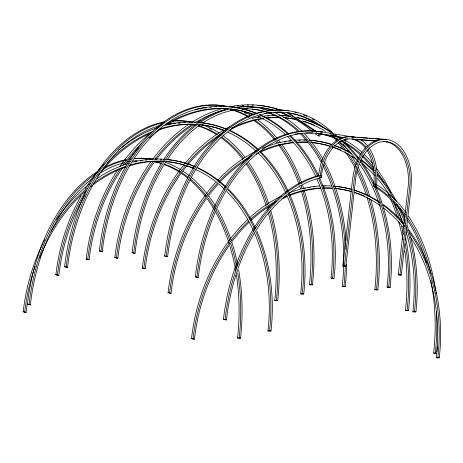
<?xml version="1.0" encoding="UTF-8"?>
<svg xmlns="http://www.w3.org/2000/svg" width="463" height="463" viewBox="0 0 463 463"><rect width="100%" height="100%" fill="white"/><g stroke="black" fill="none" stroke-linecap="round" stroke-linejoin="round"><path stroke-width="0.69" d="M321.195 177.642L321.345 176.27A41.745 27.311 -85.6 0 1 365.903 146.829M345.861 266.3L344.455 266.08L354.276 178.55L356.481 167.554A43.933 28.741 -85.6 0 1 387.577 139.6A43.933 28.741 -85.6 0 1 411.416 176.305L411.121 187.608L401.305 275.138L399.905 274.912L409.703 187.527A41.745 27.311 -85.6 0 0 387.334 141.771A41.745 27.311 -85.6 0 0 355.659 178.915L345.861 266.3L344.223 266.179L342.823 265.953L352.638 178.429L354.849 167.427A43.933 28.741 -85.6 0 1 385.939 139.473M405.449 217.13A161.298 105.523 -85.6 0 0 373.606 186.074L373.757 184.754A41.745 27.311 -85.6 0 0 367.061 150.475M405.449 214.919A161.298 105.523 -85.6 0 0 375.244 186.195L375.389 184.882A41.745 27.311 -85.6 0 0 367.935 149.456M401.305 275.138L398.267 274.785L408.071 187.399A41.745 27.311 -85.6 0 0 383.572 141.435M343.644 137.702L320.587 133.876L320.934 131.735L322.341 131.961M318.324 175.778L320.535 164.782A43.933 28.741 -85.6 0 1 352.968 137.089M373.606 186.074L375.244 186.195L375.84 184.176M318.243 135.856L319.088 133.934L320.489 134.16L319.649 136.081L318.243 135.856L315.546 134.067M316.952 179.129A161.298 121.821 -80.9 0 1 330.999 278.24L334.037 278.309A163.364 123.378 -80.9 0 0 319.597 177.856M334.037 278.309L330.999 278.24M286.933 195.479A161.298 121.821 -80.9 0 1 300.684 293.924L303.728 293.993A163.364 123.378 -80.9 0 0 289.282 193.54M303.728 293.993L300.684 293.924M387.103 287.182L390.147 287.251L387.103 287.182A161.298 121.821 -80.9 0 0 359.734 164.353M405.999 231.795A161.298 121.821 -80.9 0 1 412.898 311.802L415.936 311.871A163.364 123.378 -80.9 0 0 407.099 225.597M415.936 311.871L412.898 311.802M254.806 233.792A161.298 121.821 -80.9 0 1 267.984 330.906L271.023 330.976A163.364 123.378 -80.9 0 0 256.872 231.182M271.023 330.976L267.984 330.906M436.302 357.725L439.341 357.795L436.302 357.725A161.298 121.821 -80.9 0 0 410.588 237.345M309.452 284.71L312.496 284.78L309.452 284.71A161.298 105.523 -85.6 0 0 301.257 191.034M342.221 286.441L345.265 286.51L342.221 286.441A161.298 105.523 -85.6 0 0 323.006 165.638M366.835 196.775A161.298 105.523 -85.6 0 1 374.816 289.751L377.86 289.821A163.364 106.878 -85.6 0 0 370.828 199.622M374.816 289.751L377.86 289.821M274.721 300.487L277.765 300.556L274.721 300.487A161.298 105.523 -85.6 0 0 268.395 213.171M404.737 250.512A161.298 105.523 -85.6 0 1 405.443 310.569L408.488 310.638A163.364 106.878 -85.6 0 0 405.767 238.416M405.443 310.569L408.488 310.638M237.548 337.984L240.592 338.054L237.548 337.984A161.298 105.523 -85.6 0 0 236.419 275.074M430.775 280.335A161.298 105.523 -85.6 0 1 433.634 353.107L436.134 353.13M433.634 353.107L436.678 353.171M385.887 139.467L351.625 136.828L355.885 137.268M357.314 137.378L368.021 138.206M369.445 138.315L373.728 138.645M375.157 138.755L380.152 139.143M381.581 139.253L385.864 139.583M352.76 139.085L377.067 140.96M383.503 141.452L387.051 141.846L383.474 141.568M354.166 139.305L375.609 140.96M342.823 265.953L344.455 266.08M197.377 123.158A163.364 106.878 -85.6 0 0 132.105 252.682L135.051 253.296A161.298 105.523 -85.6 0 1 166.564 160.754M135.051 253.296L132.065 252.676M224.619 106.056A163.364 106.878 -85.6 0 0 99.337 250.952L102.277 251.571A161.298 105.523 -85.6 0 1 206.22 107.59M167.641 256.612L164.66 255.987L167.641 256.612A161.298 105.523 -85.6 0 1 323.301 127.423M102.277 251.571L99.296 250.946M398.267 274.785L399.905 274.912M67.546 267.348L64.565 266.723L67.546 267.348A161.298 105.523 -85.6 0 1 161.616 125.137M198.268 277.424L195.288 276.805L198.268 277.424A161.298 105.523 -85.6 0 1 337.845 138.935M99.157 170.43A163.364 106.878 -85.6 0 0 27.433 304.226L30.373 304.845A161.298 105.523 -85.6 0 1 94.232 177.167M318.781 175.535A163.329 106.849 -85.6 0 0 223.461 319.337L226.465 319.962A161.298 105.523 -85.6 0 1 321.2 177.589L321.067 175.448M30.373 304.845L27.392 304.22M226.465 319.962L223.484 319.337M320.587 133.876L342.95 137.575M321.2 177.589L319.794 177.364L322.167 164.909A43.933 28.741 -85.6 0 1 353.263 136.95M375.244 186.195L376.645 186.421L377.102 173.66A43.933 28.741 -85.6 0 0 368.959 147.824M150.747 161.905A163.375 123.389 -80.9 0 0 114.865 257.584L117.868 258.215A161.298 121.821 -80.9 0 1 155.001 161.205M114.888 257.584L117.868 258.215M183.406 165.459A163.364 123.378 -80.9 0 0 142.32 268.025L145.249 268.644A161.298 121.821 -80.9 0 1 186.745 166.02M89.145 259.708L86.164 259.083L89.145 259.708A161.298 121.821 -80.9 0 1 122.51 167.971M142.274 268.019L145.249 268.644M58.83 275.392L55.855 274.767L58.83 275.392A161.298 121.821 -80.9 0 1 85.198 194.68M171.044 293.27L168.063 292.645L171.044 293.27A161.298 121.821 -80.9 0 1 217.98 184.286M247.612 219.624A163.364 123.378 -80.9 0 0 191.514 338.569L194.448 339.188A161.298 121.821 -80.9 0 1 248.961 222.379M26.125 312.375L23.15 311.749L26.125 312.375A161.298 121.821 -80.9 0 1 27.248 303.907M191.468 338.563L194.448 339.188M320.934 131.735L353.032 137.048M288.981 113.267L316.923 131.793M287.581 113.041L316.709 132.36M302.264 121.08A161.298 121.821 -80.9 0 1 325.576 131.475M335.125 138.101A161.298 121.821 -80.9 0 1 337.411 139.936M339.101 141.348A161.298 121.821 -80.9 0 1 358.021 161.952M143.848 268.424A161.298 121.821 -80.9 0 1 185.345 165.8M186.687 164.168A161.298 121.821 -80.9 0 1 223.953 132.146M231.622 128.054A161.298 121.821 -80.9 0 1 263.459 118.239M266.335 117.891A161.298 121.821 -80.9 0 1 279.218 117.411M283.443 117.637A161.298 121.821 -80.9 0 1 296.042 119.495M296.43 117.353A163.364 123.378 -80.9 0 1 315.691 123.465M316.351 123.76A163.364 123.378 -80.9 0 1 331.74 132.36M335.276 134.866A163.364 123.378 -80.9 0 1 339.848 138.443M344.75 142.726A163.364 123.378 -80.9 0 1 359.016 158.508M360.758 160.852A163.364 123.378 -80.9 0 1 390.101 287.245M257.474 117.666A163.364 123.378 -80.9 0 1 258.886 117.376M267.411 116.063A163.364 123.378 -80.9 0 1 268.841 115.918M272.4 115.652A163.364 123.378 -80.9 0 1 273.824 115.576M282.291 115.6A163.364 123.378 -80.9 0 1 290.046 116.288M297.142 117.585A163.364 123.378 -80.9 0 1 330.935 132.545M333.291 134.212A163.364 123.378 -80.9 0 1 336.751 136.845M343.349 142.506A163.364 123.378 -80.9 0 1 358.489 159.451M360.208 161.819A163.364 123.378 -80.9 0 1 388.694 287.019M184.754 163.792A163.364 123.378 -80.9 0 1 223.415 130.248M225.336 129.154A163.364 123.378 -80.9 0 1 229.868 126.752M251.86 118.435A163.364 123.378 -80.9 0 1 260.316 116.635M263.875 116.097A163.364 123.378 -80.9 0 1 274.553 115.287M278.79 115.299A163.364 123.378 -80.9 0 1 290.776 116.369M303.664 121.306A161.298 121.821 -80.9 0 1 314.406 125.178M187.642 164.932A161.298 121.821 -80.9 0 1 221.621 134.629M229.804 129.912A161.298 121.821 -80.9 0 1 263.424 118.673M267.018 118.198A161.298 121.821 -80.9 0 1 280.619 117.631M284.843 117.862A161.298 121.821 -80.9 0 1 295.348 119.286M332.145 147.002A161.298 121.821 -80.9 0 1 356.215 159.266M362.639 164.093A161.298 121.821 -80.9 0 1 375.088 175.876M377.472 178.568A161.298 121.821 -80.9 0 1 391.044 197.574M393.457 201.816A161.298 121.821 -80.9 0 1 404.442 226.974M169.637 293.044A161.298 121.821 -80.9 0 1 217.043 183.551M218.467 182A161.298 121.821 -80.9 0 1 251.641 155.69M260.015 151.453A161.298 121.821 -80.9 0 1 293.565 142.373M296.442 142.158A161.298 121.821 -80.9 0 1 307.831 142.164M310.632 142.378A161.298 121.821 -80.9 0 1 330.107 146.331M334.761 145.44A163.364 123.378 -80.9 0 1 350.867 152.825M357.534 156.986A163.364 123.378 -80.9 0 1 359.311 158.219M361.065 159.486A163.364 123.378 -80.9 0 1 374.035 170.72M377.438 174.291A163.364 123.378 -80.9 0 1 396.455 201.231M399.986 208.171A163.364 123.378 -80.9 0 1 405.108 220.11M284.676 142.002A163.364 123.378 -80.9 0 1 286.093 141.73M288.935 141.25A163.364 123.378 -80.9 0 1 290.359 141.041M298.907 140.231A163.364 123.378 -80.9 0 1 300.325 140.173M303.867 140.115A163.364 123.378 -80.9 0 1 305.279 140.133M309.481 140.295A163.364 123.378 -80.9 0 1 332.017 144.52M334.043 145.457A163.364 123.378 -80.9 0 1 351.915 154.046M360.822 160.134A163.364 123.378 -80.9 0 1 375.071 173.029M377.461 175.656A163.364 123.378 -80.9 0 1 394.383 199.784M396.693 204.125A163.364 123.378 -80.9 0 1 404.969 223.305M406.392 227.449A163.364 123.378 -80.9 0 1 414.489 311.645M168.11 292.645A163.364 123.378 -80.9 0 1 215.608 182.526M217.014 180.987A163.364 123.378 -80.9 0 1 256.317 151.048M262.255 148.31A163.364 123.378 -80.9 0 1 291.806 140.463M294.653 140.196A163.364 123.378 -80.9 0 1 306.685 140M309.469 140.173A163.364 123.378 -80.9 0 1 331.305 144.514M332.191 146.777A161.298 121.821 -80.9 0 1 340.855 150.081M219.369 182.763A161.298 121.821 -80.9 0 1 249.273 158.109M256.236 154.196A161.298 121.821 -80.9 0 1 258.817 152.9M260.767 151.974A161.298 121.821 -80.9 0 1 293.53 142.737M296.407 142.477A161.298 121.821 -80.9 0 1 307.826 142.315M312.039 142.604A161.298 121.821 -80.9 0 1 329.459 145.932M280.37 112.173A161.298 121.821 -80.9 0 1 287.025 114.743M156.726 158.925A161.298 121.821 -80.9 0 1 193.661 124.564M197.973 121.937A161.298 121.821 -80.9 0 1 200.502 120.507M251.102 107.156A161.298 121.821 -80.9 0 1 252.526 107.179M258.858 107.549A161.298 121.821 -80.9 0 1 272.834 109.934M232.206 106.785A163.375 123.389 -80.9 0 1 234.336 106.403M237.178 105.963A163.375 123.389 -80.9 0 1 238.607 105.778M242.172 105.408A163.375 123.389 -80.9 0 1 243.596 105.292M247.149 105.107A163.375 123.389 -80.9 0 1 248.573 105.066M252.103 105.066A163.375 123.389 -80.9 0 1 253.51 105.101M257.694 105.332A163.375 123.389 -80.9 0 1 281.585 110.391M152.46 159.556A163.375 123.389 -80.9 0 1 188.209 124.703M191.08 122.799A163.375 123.389 -80.9 0 1 220.434 109.1M230.099 106.698A163.375 123.389 -80.9 0 1 280.862 110.414M279.64 112.185A161.298 121.821 -80.9 0 1 312.826 131.88M116.462 257.989A161.298 121.821 -80.9 0 1 153.172 161.558M154.885 159.266A161.298 121.821 -80.9 0 1 191.676 124.715M195.942 122.082A161.298 121.821 -80.9 0 1 225.371 109.87M246.848 106.953A161.298 121.821 -80.9 0 1 274.194 110.449M195.82 169.539A161.298 121.821 -80.9 0 1 224.752 189.413M226.748 191.375A161.298 121.821 -80.9 0 1 253.637 231.135M24.724 312.149A161.298 121.821 -80.9 0 1 35.136 266.184M51.092 231.436A161.298 121.821 -80.9 0 1 87.397 188.059M93.607 183.226A161.298 121.821 -80.9 0 1 126.283 166.165M130.248 164.944A161.298 121.821 -80.9 0 1 164.319 161.367M165.719 161.483A161.298 121.821 -80.9 0 1 193.881 168.677M197.226 167.484A163.364 123.378 -80.9 0 1 226.135 186.925M228.132 188.84A163.364 123.378 -80.9 0 1 255.686 228.566M135.537 162.038A163.364 123.378 -80.9 0 1 136.944 161.703M140.468 160.968A163.364 123.378 -80.9 0 1 141.886 160.707M145.44 160.146A163.364 123.378 -80.9 0 1 146.864 159.955M150.429 159.579A163.364 123.378 -80.9 0 1 151.858 159.469M155.412 159.278A163.364 123.378 -80.9 0 1 156.83 159.237M160.366 159.231A163.364 123.378 -80.9 0 1 161.772 159.266M167.374 159.619A163.364 123.378 -80.9 0 1 195.241 166.622M197.713 168.133A163.364 123.378 -80.9 0 1 225.73 187.648M227.715 189.604A163.364 123.378 -80.9 0 1 254.881 229.642M256.051 232.276A163.364 123.378 -80.9 0 1 269.576 330.75M23.196 311.749A163.364 123.378 -80.9 0 1 43.134 242.82M43.765 241.536A163.364 123.378 -80.9 0 1 44.732 239.626M56.532 219.705A163.364 123.378 -80.9 0 1 90.239 183.441M97.056 178.515A163.364 123.378 -80.9 0 1 128.702 163.289M132.742 162.16A163.364 123.378 -80.9 0 1 195.166 166.969M39.592 258.192A161.298 121.821 -80.9 0 1 86.037 190.629M90.476 186.919A161.298 121.821 -80.9 0 1 125.704 167.062M129.009 165.962A161.298 121.821 -80.9 0 1 163.618 161.448M166.42 161.645A161.298 121.821 -80.9 0 1 193.314 168.081M258.204 116.583A161.298 121.821 -80.9 0 1 285.74 134.849M287.766 136.747A161.298 121.821 -80.9 0 1 315.749 176.507M87.738 259.483A161.298 121.821 -80.9 0 1 119.888 169.545M122.759 165.384A161.298 121.821 -80.9 0 1 141.724 143.183M165.974 124.321A161.298 121.821 -80.9 0 1 254.262 114.928M260.241 114.818A163.364 123.378 -80.9 0 1 288.142 133.327M290.648 135.688A163.364 123.378 -80.9 0 1 318.7 175.899M199.958 109.042A163.364 123.378 -80.9 0 1 201.364 108.73M204.906 108.041A163.364 123.378 -80.9 0 1 206.324 107.798M209.884 107.294A163.364 123.378 -80.9 0 1 211.307 107.127M214.873 106.803A163.364 123.378 -80.9 0 1 216.296 106.71M219.85 106.571A163.364 123.378 -80.9 0 1 221.262 106.554M224.786 106.606A163.364 123.378 -80.9 0 1 226.187 106.658M228.971 106.831A163.364 123.378 -80.9 0 1 257.59 113.678M259.471 114.882A163.364 123.378 -80.9 0 1 288.246 134.507M289.745 135.954A163.364 123.378 -80.9 0 1 317.601 176.328M318.486 178.29A163.364 123.378 -80.9 0 1 332.59 278.084M86.211 259.083A163.364 123.378 -80.9 0 1 117.116 170.714M119.547 167.039A163.364 123.378 -80.9 0 1 149.908 133.442M156.083 128.656A163.364 123.378 -80.9 0 1 162.947 123.962M195.056 109.679A163.364 123.378 -80.9 0 1 257.521 114.02M125.004 164.434A161.298 121.821 -80.9 0 1 138.987 147.593M149.051 137.962A161.298 121.821 -80.9 0 1 160.32 129.148M166.755 124.923A161.298 121.821 -80.9 0 1 227.333 108.828M230.14 109.042A161.298 121.821 -80.9 0 1 252.995 114.141M227.889 132.268A161.298 121.821 -80.9 0 1 256.948 151.951M258.458 153.403A161.298 121.821 -80.9 0 1 286.041 193.499M57.429 275.167A161.298 121.821 -80.9 0 1 85.661 191.341M107.271 163.051A161.298 121.821 -80.9 0 1 153.05 131.336M159.648 128.969A161.298 121.821 -80.9 0 1 197.024 124.385M198.424 124.501A161.298 121.821 -80.9 0 1 225.932 131.417M229.932 130.502A163.364 123.378 -80.9 0 1 258.834 149.943M260.333 151.372A163.364 123.378 -80.9 0 1 288.084 190.935M168.943 124.888A163.364 123.378 -80.9 0 1 170.349 124.564M173.88 123.852A163.364 123.378 -80.9 0 1 175.298 123.604M178.857 123.065A163.364 123.378 -80.9 0 1 180.281 122.892M183.846 122.539A163.364 123.378 -80.9 0 1 185.269 122.435M188.823 122.273A163.364 123.378 -80.9 0 1 190.241 122.244M193.771 122.267A163.364 123.378 -80.9 0 1 195.172 122.313M198.662 122.516A163.364 123.378 -80.9 0 1 227.946 129.64M229.156 130.566A163.364 123.378 -80.9 0 1 258.435 150.672M259.922 152.124A163.364 123.378 -80.9 0 1 287.286 192.012M288.466 194.634A163.364 123.378 -80.9 0 1 302.275 293.768M55.901 274.767A163.364 123.378 -80.9 0 1 81.112 195.808M85.227 188.881A163.364 123.378 -80.9 0 1 104.331 163.618M118.487 150.047A163.364 123.378 -80.9 0 1 120.704 148.224M121.821 147.338A163.364 123.378 -80.9 0 1 158.057 127.377M164.747 125.363A163.364 123.378 -80.9 0 1 227.206 129.704M97.687 176.108A161.298 121.821 -80.9 0 1 99.886 173.318M100.772 172.219A161.298 121.821 -80.9 0 1 151.164 132.922M158.41 130.08A161.298 121.821 -80.9 0 1 196.318 124.472M199.825 124.726A161.298 121.821 -80.9 0 1 225.354 130.832M286.985 112.746A161.298 105.523 -85.6 0 1 316.518 123.783M333.632 137.777A161.298 105.523 -85.6 0 1 336.688 141.041M338.169 142.731A161.298 105.523 -85.6 0 1 342.487 148.044M344.993 151.436A161.298 105.523 -85.6 0 1 355.254 168.283M356.938 171.628A161.298 105.523 -85.6 0 1 366.175 194.68M264.263 113.348A161.298 105.523 -85.6 0 1 271.376 112.364M275.664 112.115A161.298 105.523 -85.6 0 1 282.777 112.295M336.3 138.975A161.298 105.523 -85.6 0 1 337.313 140.063M339.807 142.859A161.298 105.523 -85.6 0 1 344.964 149.289M347.852 153.311A161.298 105.523 -85.6 0 1 355.844 166.431M357.233 169.076A161.298 105.523 -85.6 0 1 368.033 195.502M368.901 198.309A161.298 105.523 -85.6 0 1 376.448 289.879M166.333 256.12A163.364 106.878 -85.6 0 1 333.082 133.17M342.851 143.738A163.364 106.878 -85.6 0 1 348.68 151.523M351.839 156.303A163.364 106.878 -85.6 0 1 356.637 164.504M358.026 167.114A163.364 106.878 -85.6 0 1 369.995 196.81M294.775 112.127A163.364 106.878 -85.6 0 1 296.829 112.677M303.606 114.963A163.364 106.878 -85.6 0 1 306.946 116.363M312.178 118.945A163.364 106.878 -85.6 0 1 314.099 120.015M164.701 255.993A163.364 106.878 -85.6 0 1 288.611 110.865M155.273 161.981A161.298 105.523 -85.6 0 1 161.494 163.671M164.243 164.608A161.298 105.523 -85.6 0 1 179.829 172.386M181.554 173.521A161.298 105.523 -85.6 0 1 187.764 178.139M189.969 179.98A161.298 105.523 -85.6 0 1 205.641 196.833M207.314 199.096A161.298 105.523 -85.6 0 1 214.404 210.011M215.874 212.581A161.298 105.523 -85.6 0 1 229.133 243.607M230.001 246.42A161.298 105.523 -85.6 0 1 235.731 270.814M155.516 161.813A161.298 105.523 -85.6 0 1 161.755 163.37M164.504 164.249A161.298 105.523 -85.6 0 1 180.31 171.785M182.04 172.884A161.298 105.523 -85.6 0 1 188.285 177.375M189.952 178.718A161.298 105.523 -85.6 0 1 206.429 195.855M208.119 198.083A161.298 105.523 -85.6 0 1 215.289 208.871M216.412 210.775A161.298 105.523 -85.6 0 1 230.088 241.645M230.985 244.435A161.298 105.523 -85.6 0 1 236.726 267.435M237.722 273.066A161.298 105.523 -85.6 0 1 239.18 338.112M101.304 172.45A161.298 105.523 -85.6 0 1 124.443 162.629M127.215 161.992A161.298 105.523 -85.6 0 1 130.045 161.454M132.893 161.031A161.298 105.523 -85.6 0 1 137.175 160.615M140.746 160.464A161.298 105.523 -85.6 0 1 142.176 160.453M160.511 160.846A163.364 106.878 -85.6 0 1 163.242 161.651M165.951 162.565A163.364 106.878 -85.6 0 1 181.45 170.17M183.157 171.275A163.364 106.878 -85.6 0 1 189.326 175.766M190.976 177.109A163.364 106.878 -85.6 0 1 207.708 194.663M208.958 196.324A163.364 106.878 -85.6 0 1 215.717 206.382M217.575 209.525A163.364 106.878 -85.6 0 1 231.182 240.181M232.079 242.953A163.364 106.878 -85.6 0 1 237.733 265.137M238.642 270.022A163.364 106.878 -85.6 0 1 240.552 338.048M29.065 304.353A163.364 106.878 -85.6 0 1 97.658 172.543M102.693 169.423A163.364 106.878 -85.6 0 1 126.405 160.065M129.264 159.492A163.364 106.878 -85.6 0 1 130.705 159.249M134.311 158.768A163.364 106.878 -85.6 0 1 152.981 159.226M134.849 158.439A163.364 106.878 -85.6 0 1 152.715 159.33M103.625 167.872A163.364 106.878 -85.6 0 1 126.196 159.637M129.067 159.122A163.364 106.878 -85.6 0 1 131.232 158.809M252.294 109.181A161.298 105.523 -85.6 0 1 263.412 111.299M266.862 112.347A161.298 105.523 -85.6 0 1 297.888 131.365M300.001 133.413A161.298 105.523 -85.6 0 1 321.617 162.993M230.256 110.321A161.298 105.523 -85.6 0 1 236.645 109.274M243.075 108.805A161.298 105.523 -85.6 0 1 248.058 108.857M241.848 109.065A161.298 105.523 -85.6 0 1 264.35 111.236M268.494 112.474A161.298 105.523 -85.6 0 1 299.52 131.486M301.633 133.535A161.298 105.523 -85.6 0 1 322.537 161.813M323.95 164.434A161.298 105.523 -85.6 0 1 345.195 249.459M345.3 265.878A161.298 105.523 -85.6 0 1 343.859 286.568M167.357 159.538A161.298 105.523 -85.6 0 1 200.577 124.431M202.811 122.909A161.298 105.523 -85.6 0 1 236.142 109.685M234.66 107.821A163.364 106.878 -85.6 0 1 269.275 110.547M273.986 112.318A163.364 106.878 -85.6 0 1 302.576 131.891M304.625 133.998A163.364 106.878 -85.6 0 1 322.977 159.255M324.748 162.49A163.364 106.878 -85.6 0 1 346.064 240.621M346.7 264.234A163.364 106.878 -85.6 0 1 345.224 286.499M133.743 252.804A163.364 106.878 -85.6 0 1 198.459 123.685M200.114 122.498A163.364 106.878 -85.6 0 1 229 109.008M262.185 108.817A163.364 106.878 -85.6 0 1 264.234 109.366M198.482 122.377A163.364 106.878 -85.6 0 1 228.022 108.718M233.746 107.578A163.364 106.878 -85.6 0 1 256.016 107.555M354.189 192.475A161.298 121.821 -80.9 0 1 380.806 206.023M383.74 208.2A161.298 121.821 -80.9 0 1 404.106 228.409M193.042 338.968A161.298 121.821 -80.9 0 1 248.619 221.14M250.228 219.647A161.298 121.821 -80.9 0 1 276.318 200.913M283.42 197.371A161.298 121.821 -80.9 0 1 286.69 195.942M288.663 195.137A161.298 121.821 -80.9 0 1 320.558 188.036M322.711 187.949A161.298 121.821 -80.9 0 1 331.936 188.134M334.037 188.302A161.298 121.821 -80.9 0 1 351.458 191.624M354.039 190.009A163.364 123.378 -80.9 0 1 364.885 194.014M366.175 194.587A163.364 123.378 -80.9 0 1 379.741 202.105M383.3 204.553A163.364 123.378 -80.9 0 1 403.672 223.421M409.089 230.215A163.364 123.378 -80.9 0 1 439.294 357.789M303.855 188.852A163.364 123.378 -80.9 0 1 305.262 188.522M308.786 187.781A163.364 123.378 -80.9 0 1 310.204 187.521M313.758 186.965A163.364 123.378 -80.9 0 1 315.181 186.774M323.73 186.097A163.364 123.378 -80.9 0 1 325.148 186.057M334.274 186.317A163.364 123.378 -80.9 0 1 351.949 189.408M354.016 190.218A163.364 123.378 -80.9 0 1 380.129 203.089M383.069 205.184A163.364 123.378 -80.9 0 1 404.569 225.973M409.824 232.958A163.364 123.378 -80.9 0 1 437.894 357.563M249.21 218.137A163.364 123.378 -80.9 0 1 281.689 196.017M288.322 193.14A163.364 123.378 -80.9 0 1 319.482 186.01M322.329 185.871A163.364 123.378 -80.9 0 1 331.485 185.993M333.58 186.149A163.364 123.378 -80.9 0 1 351.938 189.581M354.23 192.261A161.298 121.821 -80.9 0 1 364.908 196.289M250.558 220.863A161.298 121.821 -80.9 0 1 275.184 202.551M282.222 198.824A161.298 121.821 -80.9 0 1 286.782 196.723M289.41 195.623A161.298 121.821 -80.9 0 1 320.529 188.348M323.4 188.198A161.298 121.821 -80.9 0 1 331.936 188.267M335.438 188.528A161.298 121.821 -80.9 0 1 351.486 191.462M316.918 133.471A161.298 105.523 -85.6 0 1 337.556 139.404M340.218 140.677A161.298 105.523 -85.6 0 1 360.573 154.989M362.17 156.506A161.298 105.523 -85.6 0 1 374.376 170.54M387.566 192.446A161.298 105.523 -85.6 0 1 389.042 195.536M390.743 199.345A161.298 105.523 -85.6 0 1 397.248 216.892M398.724 221.829A161.298 105.523 -85.6 0 1 402.989 239.886M294.89 134.166A161.298 105.523 -85.6 0 1 301.291 133.246M305.58 132.956A161.298 105.523 -85.6 0 1 312.699 133.06M341.19 140.474A161.298 105.523 -85.6 0 1 361.134 154.133M362.743 155.614A161.298 105.523 -85.6 0 1 373.901 167.89M377.258 172.381A161.298 105.523 -85.6 0 1 383.937 182.723M393.203 201.417A161.298 105.523 -85.6 0 1 399.743 219.832M401.525 226.233A161.298 105.523 -85.6 0 1 403.493 234.475M405.258 243.526A161.298 105.523 -85.6 0 1 407.075 310.696M196.96 276.932A163.364 106.878 -85.6 0 1 322.242 132.036M329.772 133.819A163.364 106.878 -85.6 0 1 341.185 138.229M343.795 139.542A163.364 106.878 -85.6 0 1 362.118 152.506M364.236 154.486A163.364 106.878 -85.6 0 1 373.051 164.029M376.436 168.353A163.364 106.878 -85.6 0 1 390.917 192.475M399.303 213.455A163.364 106.878 -85.6 0 1 402.249 223.264M335.577 136.319A163.364 106.878 -85.6 0 1 337.573 137.181M344.09 140.468A163.364 106.878 -85.6 0 1 345.994 141.574M195.328 276.81A163.364 106.878 -85.6 0 1 319.238 131.683M407.828 220.753A161.298 105.523 -85.6 0 1 426.51 262.949M407.886 218.449A161.298 105.523 -85.6 0 1 430.914 273.61M436.366 311.211A161.298 105.523 -85.6 0 1 435.272 353.228M225.099 319.464A163.329 106.849 -85.6 0 1 321.073 175.5M375.823 184.228A163.329 106.849 -85.6 0 1 405.895 212.534M408.331 216.013A163.329 106.849 -85.6 0 1 435.695 290.77M435.903 292.194A163.329 106.849 -85.6 0 1 436.1 293.617M437.327 346.764A163.329 106.849 -85.6 0 1 436.852 351.758M360.451 139.612A43.933 28.741 -85.6 0 1 367.697 146.117M352.019 139.108A41.745 27.311 -85.6 0 1 365.504 148.235M344.941 139.137A41.745 27.311 -85.6 0 1 347.817 138.79M230.638 109.575A161.298 105.523 -85.6 0 1 248.781 117.301M252.885 119.865A161.298 105.523 -85.6 0 1 274.987 140.295M276.272 141.909A161.298 105.523 -85.6 0 1 277.123 143.003M278.385 144.682A161.298 105.523 -85.6 0 1 298.936 184.118M299.891 186.861A161.298 105.523 -85.6 0 1 300.585 188.939M231.581 109.511A161.298 105.523 -85.6 0 1 249.777 117.052M254.517 119.986A161.298 105.523 -85.6 0 1 276.185 139.89M277.482 141.493A161.298 105.523 -85.6 0 1 278.332 142.581M279.6 144.248A161.298 105.523 -85.6 0 1 300.325 183.562M301.054 185.611A161.298 105.523 -85.6 0 1 301.992 188.372M302.669 190.461A161.298 105.523 -85.6 0 1 311.084 284.838M100.969 251.079A163.364 106.878 -85.6 0 1 226.939 106.311M241.217 110.593A163.364 106.878 -85.6 0 1 251.635 115.843M256.762 119.159A163.364 106.878 -85.6 0 1 277.487 138.703M278.767 140.301A163.364 106.878 -85.6 0 1 280.445 142.494M281.689 144.178A163.364 106.878 -85.6 0 1 301.905 183.487M302.617 185.536A163.364 106.878 -85.6 0 1 303.537 188.291M304.203 190.374A163.364 106.878 -85.6 0 1 312.456 284.774M244.215 112.561A163.364 106.878 -85.6 0 1 246.166 113.557M192.44 124.489A161.298 105.523 -85.6 0 1 195.212 125.16M197.979 125.953A161.298 105.523 -85.6 0 1 216.997 134.889M221.001 137.621A161.298 105.523 -85.6 0 1 242.815 159.336M246.125 163.925A161.298 105.523 -85.6 0 1 266.075 205.416M266.954 208.217A161.298 105.523 -85.6 0 1 267.591 210.335M167.004 123.609A161.298 105.523 -85.6 0 1 170.569 123.164M192.689 124.321A161.298 105.523 -85.6 0 1 195.461 124.935M198.233 125.67A161.298 105.523 -85.6 0 1 217.483 134.287M222.066 137.343A161.298 105.523 -85.6 0 1 243.602 158.358M247.352 163.462A161.298 105.523 -85.6 0 1 267.487 204.843M268.158 206.938A161.298 105.523 -85.6 0 1 268.806 209.044M269.634 211.875A161.298 105.523 -85.6 0 1 276.353 300.614M167.218 123.957A161.298 105.523 -85.6 0 1 175.06 123.071M177.919 122.967A161.298 105.523 -85.6 0 1 180.061 122.967M172.207 121.196A163.364 106.878 -85.6 0 1 192.203 122.087M199.727 123.945A163.364 106.878 -85.6 0 1 219.19 133.037M223.154 135.74A163.364 106.878 -85.6 0 1 244.875 157.165M248.585 162.258A163.364 106.878 -85.6 0 1 268.581 203.373M269.466 206.151A163.364 106.878 -85.6 0 1 269.9 207.546M270.728 210.358A163.364 106.878 -85.6 0 1 277.725 300.551M66.238 266.856A163.364 106.878 -85.6 0 1 164.29 122.411M174.192 120.808A163.364 106.878 -85.6 0 1 189.882 121.833M200.815 124.703A163.364 106.878 -85.6 0 1 202.84 125.444M209.484 128.338A163.364 106.878 -85.6 0 1 211.435 129.333M64.606 266.729A163.364 106.878 -85.6 0 1 164.805 121.867"/></g></svg>
